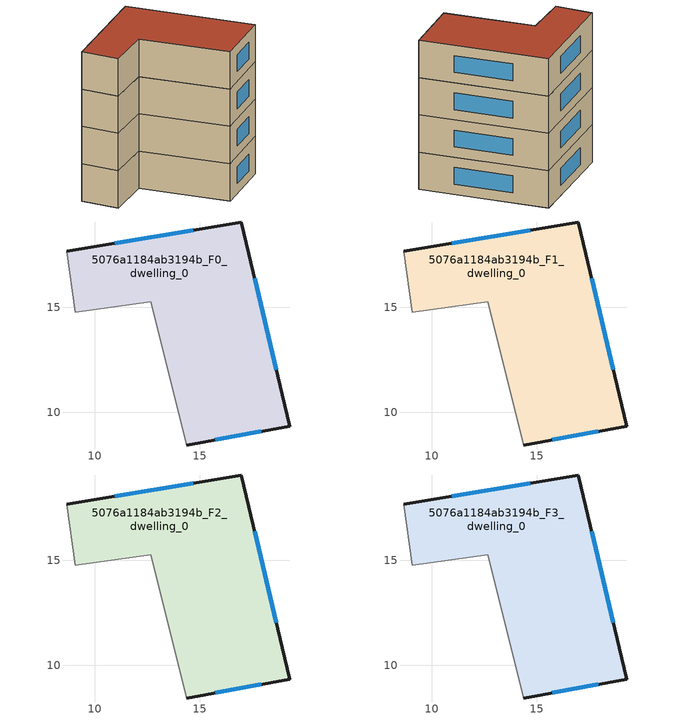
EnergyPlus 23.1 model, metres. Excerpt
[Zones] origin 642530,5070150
5076a1184ab3194b_F0_dwelling_0
 floor ground (EU_floor_Construction): 19.29,9.34 16.99,19.05 8.68,17.65 9.08,14.75 12.68,15.25 14.38,8.44 z0
 wall outside (EU_wall_Construction): 8.68,17.65 16.99,19.05 19.29,9.34 14.38,8.44 z0:3
 wall adiabatic (EU_wall_Construction): 14.38,8.44 12.68,15.25 9.08,14.75 8.68,17.65 z0:3
 window (EU_Window_Construction): 10.97,18.03 14.7,18.66 / 17.62,16.38 18.65,12.01 / 17.94,9.09 15.73,8.69 z0.83:2.17
5076a1184ab3194b_F1_dwelling_0
 floor to 5076a1184ab3194b_F0_dwelling_0 (EU_floor_Construction): 19.29,9.34 16.99,19.05 8.68,17.65 9.08,14.75 12.68,15.25 14.38,8.44 z3
 wall outside (EU_wall_Construction): 8.68,17.65 16.99,19.05 19.29,9.34 14.38,8.44 z3:6
 wall adiabatic (EU_wall_Construction): 14.38,8.44 12.68,15.25 9.08,14.75 8.68,17.65 z3:6
 window (EU_Window_Construction): 10.97,18.03 14.7,18.66 / 17.62,16.38 18.65,12.01 / 17.94,9.09 15.73,8.69 z3.83:5.17
5076a1184ab3194b_F2_dwelling_0
 floor to 5076a1184ab3194b_F1_dwelling_0 (EU_floor_Construction): 19.29,9.34 16.99,19.05 8.68,17.65 9.08,14.75 12.68,15.25 14.38,8.44 z6
 wall outside (EU_wall_Construction): 8.68,17.65 16.99,19.05 19.29,9.34 14.38,8.44 z6:9
 wall adiabatic (EU_wall_Construction): 14.38,8.44 12.68,15.25 9.08,14.75 8.68,17.65 z6:9
 window (EU_Window_Construction): 10.97,18.03 14.7,18.66 / 17.62,16.38 18.65,12.01 / 17.94,9.09 15.73,8.69 z6.83:8.17
5076a1184ab3194b_F3_dwelling_0
 floor to 5076a1184ab3194b_F2_dwelling_0 (EU_floor_Construction): 19.29,9.34 16.99,19.05 8.68,17.65 9.08,14.75 12.68,15.25 14.38,8.44 z9
 wall outside (EU_wall_Construction): 8.68,17.65 16.99,19.05 19.29,9.34 14.38,8.44 z9:12
 wall adiabatic (EU_wall_Construction): 14.38,8.44 12.68,15.25 9.08,14.75 8.68,17.65 z9:12
 window (EU_Window_Construction): 10.97,18.03 14.7,18.66 / 17.62,16.38 18.65,12.01 / 17.94,9.09 15.73,8.69 z9.83:11.17
 roof outside (EU_roof_Construction): 16.99,19.05 19.29,9.34 14.38,8.44 12.68,15.25 9.08,14.75 8.68,17.65 z12
[Building]
EU S2 Campaign: North Axis=0; Terrain=City; Solar Distribution=FullExterior
[Site:Location]
Lyon-Bron: Latitude=45.75; Longitude=5; Time Zone=1; Elevation=198
[SizingPeriod:WeatherFileDays]
AnnualSizingPeriod: Begin Month=1; Begin Day of Month=1; End Month=12; End Day of Month=31; Day of Week for Start Day=Monday; Use Weather File Daylight Saving Period=No; Use Weather File Rain and Snow Indicators=No
[MATERIAL]
EU_InternalMass_Material: Roughness=MediumRough; Thickness=0.1; Conductivity=1; Density=1800; Specific Heat=900; Thermal Absorptance=0.9; Solar Absorptance=0.7; Visible Absorptance=0.7
[MATERIAL:NOMASS] Roughness=MediumRough; Thermal Absorptance=0.9; Solar Absorptance=0.7; Visible Absorptance=0.7
Name | Thermal Resistance
EU_wall_NoMass | 0.87146
EU_roof_NoMass | 0.842276
EU_floor_NoMass | 0.496999
[WINDOWMATERIAL:SIMPLEGLAZINGSYSTEM]
EU_Window_SimpleGlazing: UFactor=2.2525; Solar Heat Gain Coefficient=0.76; Visible Transmittance=0.76
[CONSTRUCTION]
EU_wall_Construction: EU_wall_NoMass
EU_roof_Construction: EU_roof_NoMass
EU_floor_Construction: EU_floor_NoMass
EU_InternalMass_Construction: EU_InternalMass_Material
EU_Window_Construction: EU_Window_SimpleGlazing
[ZONE] Type=1; Multiplier=1; Ceiling Height=autocalculate; Floor Area=autocalculate; Part of Total Floor Area=Yes
Name | Volume
5076a1184ab3194b_F0_dwelling_0; 5076a1184ab3194b_F1_dwelling_0; 5076a1184ab3194b_F2_dwelling_0 | 182.465
5076a1184ab3194b_F3_dwelling_0 | 364.929
[INTERNALMASS] Construction=EU_InternalMass_Construction; Surface Area=60.8216
Name | Zone or ZoneList
5076a1184ab3194b_F0_dwelling_0_EU_InternalMass | 5076a1184ab3194b_F0_dwelling_0
5076a1184ab3194b_F1_dwelling_0_EU_InternalMass | 5076a1184ab3194b_F1_dwelling_0
5076a1184ab3194b_F2_dwelling_0_EU_InternalMass | 5076a1184ab3194b_F2_dwelling_0
5076a1184ab3194b_F3_dwelling_0_EU_InternalMass | 5076a1184ab3194b_F3_dwelling_0
[OTHEREQUIPMENT] Fuel Type=Electricity; Design Level Calculation Method=Watts/Area; Power per Zone Floor Area=1; Fraction Latent=0; Fraction Radiant=0; Fraction Lost=0; Carbon Dioxide Generation Rate=0; EndUse Subcategory=EU_Step8_InternalGains
Name | Zone or ZoneList or Space or SpaceList | Schedule
EU_Step8_InternalGain_5076a1184ab3194b_F0_dwelling_0_f000 | 5076a1184ab3194b_F0_dwelling_0 | EU_Step8_GainSchedule_5076a1184ab3194b_F0_dwelling_0_f000
EU_Step8_InternalGain_5076a1184ab3194b_F1_dwelling_0_f000 | 5076a1184ab3194b_F1_dwelling_0 | EU_Step8_GainSchedule_5076a1184ab3194b_F1_dwelling_0_f000
EU_Step8_InternalGain_5076a1184ab3194b_F2_dwelling_0_f000 | 5076a1184ab3194b_F2_dwelling_0 | EU_Step8_GainSchedule_5076a1184ab3194b_F2_dwelling_0_f000
EU_Step8_InternalGain_5076a1184ab3194b_F3_dwelling_0_f000 | 5076a1184ab3194b_F3_dwelling_0 | EU_Step8_GainSchedule_5076a1184ab3194b_F3_dwelling_0_f000
[ZONEVENTILATION:DESIGNFLOWRATE] Schedule=EU_AlwaysOn; Design Flow Rate Calculation Method=AirChanges/Hour; Air Changes per Hour=0.425; Ventilation Type=Natural; Fan Pressure Rise=0; Fan Total Efficiency=1; Constant Term Coefficient=1; Temperature Term Coefficient=0; Velocity Term Coefficient=0; Velocity Squared Term Coefficient=0; Minimum Indoor Temperature=-100; Maximum Indoor Temperature=100; Delta Temperature=-100; Minimum Outdoor Temperature=-100; Maximum Outdoor Temperature=100; Maximum Wind Speed=40
Name | Zone or ZoneList or Space or SpaceList
EU_ConstantAir_5076a1184ab3194b_F0_dwelling_0 | 5076a1184ab3194b_F0_dwelling_0
EU_ConstantAir_5076a1184ab3194b_F1_dwelling_0 | 5076a1184ab3194b_F1_dwelling_0
EU_ConstantAir_5076a1184ab3194b_F2_dwelling_0 | 5076a1184ab3194b_F2_dwelling_0
EU_ConstantAir_5076a1184ab3194b_F3_dwelling_0 | 5076a1184ab3194b_F3_dwelling_0
[HVACTEMPLATE:THERMOSTAT] Constant Heating Setpoint=20; Constant Cooling Setpoint=50
EU_HeatOnly_5076a1184ab3194b_F0_dwelling_0; EU_HeatOnly_5076a1184ab3194b_F1_dwelling_0; EU_HeatOnly_5076a1184ab3194b_F2_dwelling_0; EU_HeatOnly_5076a1184ab3194b_F3_dwelling_0
[HVACTEMPLATE:ZONE:IDEALLOADSAIRSYSTEM] System Availability Schedule=EU_AlwaysOn; Maximum Heating Supply Air Temperature=50; Minimum Cooling Supply Air Temperature=13; Maximum Heating Supply Air Humidity Ratio=0.0156; Minimum Cooling Supply Air Humidity Ratio=0.0077; Heating Limit=NoLimit; Cooling Limit=NoLimit; Heating Availability Schedule=EU_AlwaysOn; Cooling Availability Schedule=EU_CoolingOff; Dehumidification Control Type=ConstantSensibleHeatRatio; Cooling Sensible Heat Ratio=0.7; Dehumidification Setpoint=60; Humidification Control Type=None; Humidification Setpoint=30; Outdoor Air Method=None; Outdoor Air Flow Rate per Person=0.00944; Outdoor Air Flow Rate per Zone Floor Area=0; Outdoor Air Flow Rate per Zone=0; Demand Controlled Ventilation Type=None; Outdoor Air Economizer Type=NoEconomizer; Heat Recovery Type=None; Sensible Heat Recovery Effectiveness=0.7; Latent Heat Recovery Effectiveness=0.65
Name | Template Thermostat
5076a1184ab3194b_F0_dwelling_0 | EU_HeatOnly_5076a1184ab3194b_F0_dwelling_0
5076a1184ab3194b_F1_dwelling_0 | EU_HeatOnly_5076a1184ab3194b_F1_dwelling_0
5076a1184ab3194b_F2_dwelling_0 | EU_HeatOnly_5076a1184ab3194b_F2_dwelling_0
5076a1184ab3194b_F3_dwelling_0 | EU_HeatOnly_5076a1184ab3194b_F3_dwelling_0
[SIZING:ZONE] Zone Cooling Design Supply Air Temperature Input Method=SupplyAirTemperature; Zone Cooling Design Supply Air Temperature=13; Zone Heating Design Supply Air Temperature Input Method=SupplyAirTemperature; Zone Heating Design Supply Air Temperature=50; Zone Cooling Design Supply Air Humidity Ratio=0.008; Zone Heating Design Supply Air Humidity Ratio=0.008; Cooling Design Air Flow Method=DesignDay; Cooling Design Air Flow Rate=0; Cooling Minimum Air Flow per Zone Floor Area=0.000762; Cooling Minimum Air Flow=0; Cooling Minimum Air Flow Fraction=0.2; Heating Design Air Flow Method=DesignDay; Heating Design Air Flow Rate=0; Heating Maximum Air Flow per Zone Floor Area=0.002032; Heating Maximum Air Flow=0.141576; Heating Maximum Air Flow Fraction=0.3; Account for Dedicated Outdoor Air System=No; Dedicated Outdoor Air System Control Strategy=NeutralSupplyAir; Dedicated Outdoor Air Low Setpoint Temperature for Design=autosize; Dedicated Outdoor Air High Setpoint Temperature for Design=autosize; Zone Load Sizing Method=Sensible Load Only No Latent Load; Zone Latent Cooling Design Supply Air Humidity Ratio Input Method=HumidityRatioDifference; Zone Cooling Design Supply Air Humidity Ratio Difference=0.005; Zone Latent Heating Design Supply Air Humidity Ratio Input Method=HumidityRatioDifference; Zone Humidification Design Supply Air Humidity Ratio Difference=0.005
5076a1184ab3194b_F0_dwelling_0; 5076a1184ab3194b_F1_dwelling_0; 5076a1184ab3194b_F2_dwelling_0; 5076a1184ab3194b_F3_dwelling_0
[SCHEDULE:CONSTANT]
Name | Hourly Value
EU_AlwaysOn | 1
EU_CoolingOff | 0
[SCHEDULE:FILE] Column Number=1; Rows to Skip at Top=0; Number of Hours of Data=8760; Column Separator=Comma; Interpolate to Timestep=No; Minutes per Item=60; Adjust Schedule for Daylight Savings=Yes
Name | File
EU_Step8_GainSchedule_5076a1184ab3194b_F0_dwelling_0_f000 | ../../schedules/5076a1184ab3194b/5076a1184ab3194b_F0_dwelling_0_f000_gain.csv
EU_Step8_GainSchedule_5076a1184ab3194b_F1_dwelling_0_f000 | ../../schedules/5076a1184ab3194b/5076a1184ab3194b_F1_dwelling_0_f000_gain.csv
EU_Step8_GainSchedule_5076a1184ab3194b_F2_dwelling_0_f000 | ../../schedules/5076a1184ab3194b/5076a1184ab3194b_F2_dwelling_0_f000_gain.csv
EU_Step8_GainSchedule_5076a1184ab3194b_F3_dwelling_0_f000 | ../../schedules/5076a1184ab3194b/5076a1184ab3194b_F3_dwelling_0_f000_gain.csv
